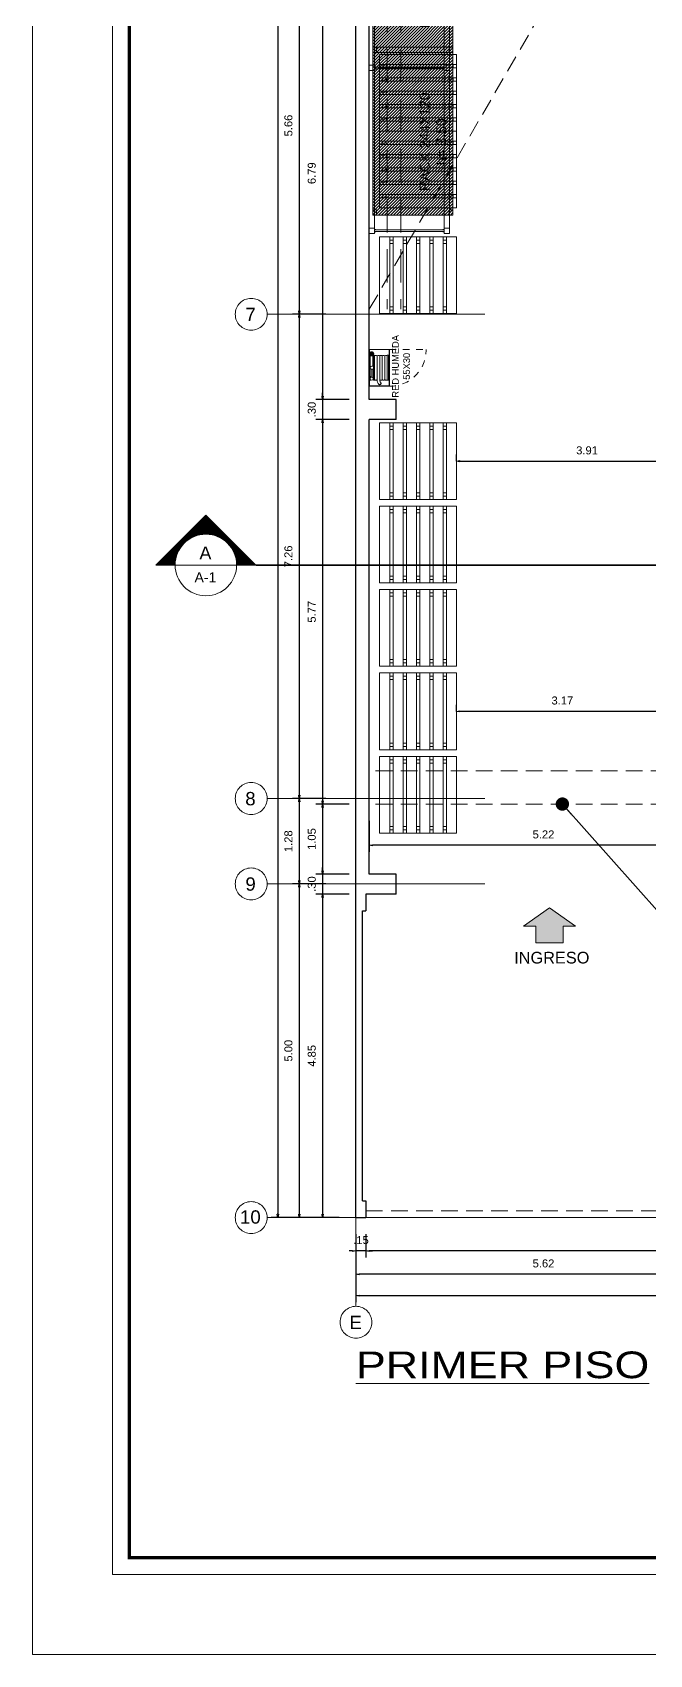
# Model space of a CAD drawing. Header units: millimetres. Extents: x 1675 to 1732.9, y 581.7 to 641.7.
# Drawn here: x 1675.05 to 1684.3, y 581.68 to 606 of the extents above; entities that cross this region are included whole.
import ezdxf
from ezdxf.enums import TextEntityAlignment as Align

# ---------------------------------------------------------------- set-up
doc = ezdxf.new("R2010")
doc.units = ezdxf.units.MM
for name, pattern in [('AR-SP2-XREF GRAL$0$AR-ELC X-REF TRAST$0$HIDDEN2', [0.1875, 0.125, -0.0625]), ('DASHDOT', [25.4, 12.7, -6.35, 0, -6.35]), ('DASHED', [0.75, 0.5, -0.25]), ('HIDDEN', [0.375, 0.25, -0.125]), ('X_TO$0$CENTER', [2, 1.25, -0.25, 0.25, -0.25])]:
    doc.linetypes.add(name, pattern=pattern)
doc.layers.get('0').update_dxf_attribs({"lineweight": 5})
doc.layers.get('Defpoints').update_dxf_attribs({"color": 8, "lineweight": 5})
for name, color, linetype, lineweight in [('- PALETS', 8, 'Continuous', 5), ('-GÓNDOLAS PERÚ', 8, 'Continuous', 5), ('-RH', 8, 'Continuous', 5), ('0-MEMB251', 251, 'Continuous', 0), ('0-MEMB5', 5, 'Continuous', 18), ('AHURADO', 8, 'Continuous', 5), ('COTAS', 8, 'Continuous', 5), ('EJES', 92, 'DASHDOT', 5), ('LFS - 300 - GONDOLA GENERAL', 8, 'Continuous', 5), ('LFS - 303 - LINEAS', 8, 'Continuous', 5), ('LFS - 303 - LINEAS_COTAS', 8, 'DASHED', 5), ('Muros', 7, 'Continuous', 30), ('PROYECCION', 8, 'HIDDEN', 5), ('TEX', 7, 'Continuous', 5), ('TEX-AMB', 7, 'Continuous', 5), ('TEXTO AMBIENTES', 7, 'Continuous', 5), ('X_TO$0$A-LCORTE', 7, 'Continuous', 9)]:
    doc.layers.add(name, color=color, linetype=linetype, lineweight=lineweight)
doc.styles.add('AMBIENTE_50', font='arial.ttf', dxfattribs={"width": 1.2, "height": 0.12})
doc.styles.add('ARIAL', font='arial.ttf')
doc.styles.add('Estilo 2 cota', font='arial.ttf')
doc.styles.add('PG-SPE-TIQ-02-V04-29 ABRIL 2011$0$ARIAL', font='arial.ttf')
doc.styles.add('ROMANS', font='arial.ttf')
doc.styles.get("Standard").update_dxf_attribs({"font": 'arial.ttf'})
doc.styles.add('Texto peqño', font='sanss___.ttf', dxfattribs={"height": 0.12})
doc.styles.add('TEXTO_DETALLES', font='arial.ttf', dxfattribs={"height": 0.15})
doc.styles.add('X_TO$0$ROMANS', font='arial.ttf')
doc.dimstyles.new('100', dxfattribs={"dimtxt": 0.12, "dimasz": 0.05, "dimexe": 0.1, "dimexo": 0.25, "dimgap": 0.1, "dimtad": 1, "dimzin": 4, "dimdsep": 46, "dimtxsty": 'Texto peqño', "dimblk": 'CLOSEDBLANK', "dimcen": -0.05, "dimdle": 0.1, "dimclrd": 256, "dimclre": 256, "dimclrt": 256, "dimadec": 0, "dimazin": 0, "dimtfac": 1, "dimtix": 1, "dimtmove": 0, "dimatfit": 3, "dimldrblk": 'ARCHTICK', "dimfxl": 0, "dimarcsym": 0})
doc.dimstyles.new('3-fuera de', dxfattribs={"dimtxt": 0.3, "dimasz": 0.3, "dimexe": 0.3, "dimexo": 0.1, "dimgap": 0.1, "dimtad": 2, "dimzin": 0, "dimtxsty": 'Estilo 2 cota', "dimcen": -0.3, "dimclrd": 256, "dimclre": 256, "dimclrt": 7, "dimadec": 0, "dimazin": 0, "dimtfac": 1, "dimtmove": 0, "dimatfit": 3, "dimfxl": 0, "dimtolj": 1, "dimtzin": 0, "dimlwd": -1, "dimlwe": -1, "dimarcsym": 0})

# ---------------------------------------------------------------- blocks, each defined once
blk = doc.blocks.new('A$C68C32CAB')
for points in [[(0.65, 1.15), (-0.5, 1.15), (-0.5, 0), (0.65, 0)], [(-0.5, 1), (0.65, 1), (0.65, 1.15), (-0.5, 1.15)], [(-0.45, 0.95), (-0.4, 0.95), (-0.4, 1), (-0.45, 1)], [(0.6, 0.95), (0.55, 0.95), (0.55, 1), (0.6, 1)], [(-0.5, 0.8), (0.65, 0.8), (0.65, 0.95), (-0.5, 0.95)], [(-0.5, 0.6), (0.65, 0.6), (0.65, 0.75), (-0.5, 0.75)], [(-0.45, 0.75), (-0.4, 0.75), (-0.4, 0.8), (-0.45, 0.8)], [(0.6, 0.75), (0.55, 0.75), (0.55, 0.8), (0.6, 0.8)], [(-0.5, 0.55), (0.65, 0.55), (0.65, 0.4), (-0.5, 0.4)], [(-0.45, 0.55), (-0.4, 0.55), (-0.4, 0.6), (-0.45, 0.6)], [(0.6, 0.55), (0.55, 0.55), (0.55, 0.6), (0.6, 0.6)], [(-0.5, 0.35), (0.65, 0.35), (0.65, 0.2), (-0.5, 0.2)], [(-0.45, 0.35), (-0.4, 0.35), (-0.4, 0.4), (-0.45, 0.4)], [(0.6, 0.35), (0.55, 0.35), (0.55, 0.4), (0.6, 0.4)], [(-0.5, 0.15), (0.65, 0.15), (0.65, 0), (-0.5, 0)], [(-0.45, 0.15), (-0.4, 0.15), (-0.4, 0.2), (-0.45, 0.2)], [(0.6, 0.15), (0.55, 0.15), (0.55, 0.2), (0.6, 0.2)]]:
    blk.add_lwpolyline(points, close=True)
blk = doc.blocks.new('A$C50276488')
at = {"layer": 'AHURADO'}
h = blk.add_hatch(dxfattribs=at)
h.set_pattern_fill('ANSI31', color=256, scale=0.01, style=0)
h.set_pattern_definition([(45, (-1535.53178, -607.30663), (-0.0224506403, 0.0224506403), [])])
h.paths.add_polyline_path([(0.06, 2.643), (1.26, 2.643), (1.26, 0.123), (0.06, 0.123)])
blk.add_lwpolyline([(0.06, 2.643), (1.26, 2.643), (1.26, 0.123), (0.06, 0.123), (0.06, 2.643)])
for points in [[(0.06, 2.563), (0.06, 2.643), (0.115, 2.643), (0.115, 2.563)], [(1.26, 2.563), (1.26, 2.643), (1.205, 2.643), (1.205, 2.563)], [(0.06, 0.123), (0.06, 0.203), (0.115, 0.203), (0.115, 0.123)], [(1.26, 0.123), (1.26, 0.203), (1.205, 0.203), (1.205, 0.123)]]:
    blk.add_lwpolyline(points, close=True)
at = {"insert": (0.961, 1.223, 0), "char_height": 0.15, "attachment_point": 5, "rotation": 90, "line_spacing_factor": 0.992596, "style": 'ROMANS'}
blk.add_mtext('RACK 244X120 \\Ph= 3.50', dxfattribs=at)
blk = doc.blocks.new('A$C4ABE7C53')
at = {"layer": 'AHURADO'}
h = blk.add_hatch(dxfattribs=at)
h.set_pattern_fill('ANSI31', color=256, scale=0.01, style=0)
h.set_pattern_definition([(45, (-1535.53178, -607.30663), (-0.0224506403, 0.0224506403), [])])
h.paths.add_polyline_path([(-0.06, 1.95), (1.14, 1.95), (1.14, -0.57), (-0.06, -0.57)])
blk.add_lwpolyline([(-0.06, 1.95), (1.14, 1.95), (1.14, -0.57), (-0.06, -0.57), (-0.06, 1.95)])
for points in [[(-0.06, 1.87), (-0.06, 1.95), (-0.005, 1.95), (-0.005, 1.87)], [(1.14, 1.87), (1.14, 1.95), (1.085, 1.95), (1.085, 1.87)], [(-0.06, -0.49), (-0.06, -0.57), (-0.005, -0.57), (-0.005, -0.49)], [(1.14, -0.49), (1.14, -0.57), (1.085, -0.57), (1.085, -0.49)]]:
    blk.add_lwpolyline(points, close=True)
at = {"insert": (0.841, 0.625, 0), "char_height": 0.15, "attachment_point": 5, "rotation": 90, "line_spacing_factor": 0.992596, "style": 'ROMANS'}
blk.add_mtext('RACK ESPECIAL\\Ph= 3.50', dxfattribs=at)
blk = doc.blocks.new('Multirack_2440x1200_MURAL')
at = {"color": 0}
for p, q in [((1.12, 2.468), (1.12, 2.492)), ((1.119, 0.028), (1.119, 0.052))]:
    blk.add_line(p, q, dxfattribs=at)
for points in [[(0.099, 2.497), (0.08, 2.497), (0.08, 2.52), (0, 2.52), (0, 2.44), (0.08, 2.44), (0.08, 2.462), (0.099, 2.462)], [(0, 2.44), (0, 0.08)], [(1.12, 2.492), (0.08, 2.492)], [(0.08, 2.492), (0.08, 2.468)], [(1.12, 2.468), (0.08, 2.468)], [(0.08, 2.44), (0.08, 0.08)], [(1.1, 2.497), (1.12, 2.497), (1.12, 2.52), (1.2, 2.52), (1.2, 2.44), (1.12, 2.44), (1.12, 2.462), (1.1, 2.462)], [(1.12, 2.44), (1.12, 0.08)], [(1.2, 2.44), (1.2, 0.08)], [(0.099, 0.057), (0.08, 0.057), (0.08, 0.08), (0, 0.08), (0, 0), (0.08, 0), (0.08, 0.022), (0.099, 0.022)], [(1.119, 0.052), (0.08, 0.052)], [(0.08, 0.052), (0.08, 0.028)], [(1.119, 0.028), (0.08, 0.028)], [(1.101, 0.057), (1.12, 0.057), (1.12, 0.08), (1.2, 0.08), (1.2, 0), (1.12, 0), (1.12, 0.022), (1.101, 0.022)]]:
    blk.add_lwpolyline(points, dxfattribs=at)
blk = doc.blocks.new('Multirack_1220x1200_MURAL')
at = {"color": 0}
for p, q in [((0.052, 1.12), (0.028, 1.12)), ((1.272, 1.119), (1.248, 1.119))]:
    blk.add_line(p, q, dxfattribs=at)
for points in [[(0.023, 1.1), (0.023, 1.12), (0, 1.12), (0, 1.2), (0.08, 1.2), (0.08, 1.12), (0.058, 1.12), (0.058, 1.1)], [(0.028, 1.12), (0.028, 0.08)], [(0.052, 1.12), (0.052, 0.08)], [(0.08, 1.2), (1.22, 1.2)], [(0.08, 1.12), (1.22, 1.12)], [(1.243, 1.101), (1.243, 1.12), (1.22, 1.12), (1.22, 1.2), (1.3, 1.2), (1.3, 1.12), (1.278, 1.12), (1.278, 1.101)], [(1.248, 1.119), (1.248, 0.08)], [(1.272, 1.119), (1.272, 0.08)], [(0.023, 0.099), (0.023, 0.08), (0, 0.08), (0, 0), (0.08, 0), (0.08, 0.08), (0.058, 0.08), (0.058, 0.099)], [(0.028, 0.08), (0.052, 0.08)], [(0.08, 0.08), (1.22, 0.08)], [(0.08, 0), (1.22, 0)], [(1.243, 0.099), (1.243, 0.08), (1.22, 0.08), (1.22, 0), (1.3, 0), (1.3, 0.08), (1.278, 0.08), (1.278, 0.099)], [(1.248, 0.08), (1.272, 0.08)]]:
    blk.add_lwpolyline(points, dxfattribs=at)
blk = doc.blocks.new('A$C07883F97')
at = {"layer": '-RH'}
h = blk.add_hatch(color=256, dxfattribs=at)
h.paths.add_polyline_path([(0.21, -0.004, -1), (0.21, -0.066)])
h.paths.add_polyline_path([(0.21, -0.066, -0.414214), (0.179, -0.035), (0.21, -0.035)])
h.paths.add_polyline_path([(0.21, -0.035), (0.179, -0.035, -0.414214), (0.21, -0.004)])
for points in [[(0.275, -0.3), (-0.275, -0.3), (-0.275, 0), (0.275, 0)], [(0.273, -0.298), (-0.273, -0.298), (-0.273, -0.002), (0.273, -0.002)]]:
    blk.add_lwpolyline(points, close=True, dxfattribs=at)
at = {"layer": '-RH', "color": 8}
for points in [[(-0.177, -0.017), (-0.207, 0)], [(-0.147, -0.017), (-0.116, 0)], [(-0.178, -0.118), (0.178, -0.118)], [(-0.178, -0.156), (0.178, -0.156)], [(-0.178, -0.194), (0.178, -0.194)], [(-0.178, -0.232), (0.178, -0.232)], [(-0.141, -0.025), (-0.021, -0.025)], [(-0.141, -0.045), (-0.023, -0.045)], [(-0.023, -0.035), (-0.023, -0.064)], [(0.012, -0.015), (0.21, -0.015)], [(0.023, -0.037), (0.023, -0.064)], [(0.023, -0.055), (0.21, -0.055)]]:
    blk.add_lwpolyline(points, dxfattribs=at)
for points in [[(-0.187, -0.08), (0.187, -0.08), (0.187, -0.064), (-0.187, -0.064)], [(-0.187, -0.286), (0.187, -0.286), (0.187, -0.27), (-0.187, -0.27)]]:
    blk.add_lwpolyline(points, close=True, dxfattribs=at)
at = {"layer": '-RH', "color": 8, "linetype": 'AR-SP2-XREF GRAL$0$AR-ELC X-REF TRAST$0$HIDDEN2', "ltscale": 0.5}
blk.add_lwpolyline([(0.275, -0.3), (0.275, -0.85)], dxfattribs=at)
at = {"layer": '-RH', "color": 8}
blk.add_circle((-0.162, -0.035), 0.0231, dxfattribs=at)
at = {"layer": '-RH'}
blk.add_circle((0.21, -0.035), 0.0314, dxfattribs=at)
at = {"layer": '-RH', "color": 8}
for centre, radius, start, end in [((-0.231, -0.155), 0.0232, 92.4071, 342.4854), ((-0.231, -0.155), 0.0197, 156.2971, 303.3736), ((-0.187, -0.199), 0.0819, 83.5428, 139.8354), ((-0.186, -0.201), 0.0455, 79.4798, 139.3642), ((-0.162, -0.099), 0.0244, 129.0616, 230.9384), ((-0.162, -0.175), 0.0244, 129.0616, 230.9384), ((-0.162, -0.213), 0.0244, 129.0616, 230.9384), ((-0.162, -0.251), 0.0244, 129.0616, 230.9384), ((0, -0.035), 0.0231, 355.5258, 180), ((0.162, -0.099), 0.0244, 309.0616, 50.9384), ((0.162, -0.137), 0.0244, 309.0616, 50.9384), ((0.162, -0.175), 0.0244, 309.0616, 50.9384), ((0.162, -0.213), 0.0244, 309.0616, 50.9384), ((0.162, -0.251), 0.0244, 309.0616, 50.9384)]:
    blk.add_arc(centre, radius, start, end, dxfattribs=at)
at = {"layer": '-RH', "color": 8, "linetype": 'AR-SP2-XREF GRAL$0$AR-ELC X-REF TRAST$0$HIDDEN2', "ltscale": 0.5}
blk.add_arc((0.263, -0.312), 0.538, 178.7494, 271.2506, dxfattribs=at)
at = {"layer": 'TEX', "insert": (0.022, -0.476), "char_height": 0.1, "attachment_point": 5, "rotation": 0.0001, "style": 'ROMANS'}
blk.add_mtext('RED HUMEDA\\P55X30', dxfattribs=at)
blk = doc.blocks.new('A$C05B003D0')
at = {"layer": '-RH', "color": 1, "rotation": 270}
blk.add_blockref('A$C07883F97', (0, -0.275), dxfattribs=at)
blk = doc.blocks.new('FLECHA')
at = {"layer": '0-MEMB251'}
blk.add_hatch(color=256, dxfattribs=at).paths.add_polyline_path([(0.207, 0), (-0.207, 0), (-0.207, 0.249), (-0.388, 0.249), (0, 0.526), (0.388, 0.248), (0.207, 0.248)])
at = {"flags": 128}
blk.add_lwpolyline([(0.207, 0), (-0.207, 0), (-0.207, 0.249), (-0.388, 0.249), (0, 0.526), (0.388, 0.248), (0.207, 0.248), (0.207, 0)], dxfattribs=at)
blk = doc.blocks.new('_ClosedBlank')
at = {"color": 0, "linetype": 'ByBlock', "lineweight": -2}
for p, q in [((-1, 0.17), (0, 0)), ((-1, 0.17), (-1, -0.17)), ((0, 0), (-1, -0.17))]:
    blk.add_line(p, q, dxfattribs=at)
blk = doc.blocks.new('*D89')
at = {"layer": 'COTAS', "lineweight": -2}
for p, q in [((1679.796, 607.278), (1679.296, 607.278)), ((1679.796, 600.493), (1679.296, 600.493))]:
    blk.add_line(p, q, dxfattribs=at)
at = {"layer": 'COTAS', "linetype": 'ByBlock', "lineweight": -2}
blk.add_line((1679.396, 607.228), (1679.396, 600.543), dxfattribs=at)
at = {"layer": 'Defpoints', "color": 0}
for p in [(1680.096, 607.278), (1679.396, 600.493), (1680.096, 600.493)]:
    blk.add_point(p, dxfattribs=at)
at = {"layer": 'COTAS', "lineweight": -2, "xscale": 0.05, "yscale": 0.05, "zscale": 0.05}
for p, rotation in [((1679.396, 607.278), 90), ((1679.396, 600.493), 270)]:
    blk.add_blockref('_ClosedBlank', p, dxfattribs=dict(at, rotation=rotation))
at = {"layer": 'COTAS', "insert": (1679.234, 603.886), "char_height": 0.12, "attachment_point": 5, "rotation": 90, "style": 'Texto peqño'}
blk.add_mtext('6.79', dxfattribs=at)
blk = doc.blocks.new('_ARCHTICK')
at = {"color": 0, "linetype": 'ByBlock', "const_width": 0.15}
blk.add_lwpolyline([(-0.5, -0.5), (0.5, 0.5)], dxfattribs=at)
blk = doc.blocks.new('*D90')
at = {"layer": 'COTAS', "lineweight": -2}
for p, q in [((1679.796, 600.493), (1679.296, 600.493)), ((1679.796, 600.193), (1679.296, 600.193))]:
    blk.add_line(p, q, dxfattribs=at)
at = {"layer": 'COTAS', "linetype": 'ByBlock', "lineweight": -2}
for p, q in [((1679.396, 600.543), (1679.396, 600.593)), ((1679.396, 600.493), (1679.396, 600.193)), ((1679.396, 600.143), (1679.396, 600.093))]:
    blk.add_line(p, q, dxfattribs=at)
at = {"layer": 'Defpoints', "color": 0}
for p in [(1680.096, 600.493), (1679.396, 600.193), (1680.096, 600.193)]:
    blk.add_point(p, dxfattribs=at)
at = {"layer": 'COTAS', "lineweight": -2, "xscale": 0.05, "yscale": 0.05, "zscale": 0.05}
for p, rotation in [((1679.396, 600.493), 270), ((1679.396, 600.193), 90)]:
    blk.add_blockref('_ClosedBlank', p, dxfattribs=dict(at, rotation=rotation))
at = {"layer": 'COTAS', "insert": (1679.234, 600.343), "char_height": 0.12, "attachment_point": 5, "rotation": 90, "style": 'Texto peqño'}
blk.add_mtext('.30', dxfattribs=at)
blk = doc.blocks.new('*D91')
at = {"layer": 'COTAS', "lineweight": -2}
for p, q in [((1679.796, 600.193), (1679.296, 600.193)), ((1679.796, 594.428), (1679.296, 594.428))]:
    blk.add_line(p, q, dxfattribs=at)
at = {"layer": 'COTAS', "linetype": 'ByBlock', "lineweight": -2}
blk.add_line((1679.396, 600.143), (1679.396, 594.478), dxfattribs=at)
at = {"layer": 'Defpoints', "color": 0}
for p in [(1680.096, 600.193), (1679.396, 594.428), (1680.096, 594.428)]:
    blk.add_point(p, dxfattribs=at)
at = {"layer": 'COTAS', "lineweight": -2, "xscale": 0.05, "yscale": 0.05, "zscale": 0.05}
for p, rotation in [((1679.396, 600.193), 90), ((1679.396, 594.428), 270)]:
    blk.add_blockref('_ClosedBlank', p, dxfattribs=dict(at, rotation=rotation))
at = {"layer": 'COTAS', "insert": (1679.234, 597.311), "char_height": 0.12, "attachment_point": 5, "rotation": 90, "style": 'Texto peqño'}
blk.add_mtext('5.77', dxfattribs=at)
blk = doc.blocks.new('*D92')
at = {"layer": 'COTAS', "lineweight": -2}
for p, q in [((1679.796, 594.428), (1679.296, 594.428)), ((1679.796, 593.378), (1679.296, 593.378))]:
    blk.add_line(p, q, dxfattribs=at)
at = {"layer": 'COTAS', "linetype": 'ByBlock', "lineweight": -2}
blk.add_line((1679.396, 594.378), (1679.396, 593.428), dxfattribs=at)
at = {"layer": 'Defpoints', "color": 0}
for p in [(1680.096, 594.428), (1679.396, 593.378), (1680.096, 593.378)]:
    blk.add_point(p, dxfattribs=at)
at = {"layer": 'COTAS', "lineweight": -2, "xscale": 0.05, "yscale": 0.05, "zscale": 0.05}
for p, rotation in [((1679.396, 594.428), 90), ((1679.396, 593.378), 270)]:
    blk.add_blockref('_ClosedBlank', p, dxfattribs=dict(at, rotation=rotation))
at = {"layer": 'COTAS', "insert": (1679.234, 593.903), "char_height": 0.12, "attachment_point": 5, "rotation": 90, "style": 'Texto peqño'}
blk.add_mtext('1.05', dxfattribs=at)
blk = doc.blocks.new('*D93')
at = {"layer": 'COTAS', "linetype": 'ByBlock', "lineweight": -2}
for p, q in [((1679.396, 593.428), (1679.396, 593.478)), ((1679.396, 593.378), (1679.396, 593.078)), ((1679.396, 593.028), (1679.396, 592.978))]:
    blk.add_line(p, q, dxfattribs=at)
at = {"layer": 'COTAS', "lineweight": -2}
for p, q in [((1679.796, 593.378), (1679.296, 593.378)), ((1679.796, 593.078), (1679.296, 593.078))]:
    blk.add_line(p, q, dxfattribs=at)
at = {"layer": 'Defpoints', "color": 0}
for p in [(1680.096, 593.378), (1679.396, 593.078), (1680.046, 593.078)]:
    blk.add_point(p, dxfattribs=at)
at = {"layer": 'COTAS', "lineweight": -2, "xscale": 0.05, "yscale": 0.05, "zscale": 0.05}
for p, rotation in [((1679.396, 593.378), 270), ((1679.396, 593.078), 90)]:
    blk.add_blockref('_ClosedBlank', p, dxfattribs=dict(at, rotation=rotation))
at = {"layer": 'COTAS', "insert": (1679.234, 593.228), "char_height": 0.12, "attachment_point": 5, "rotation": 90, "style": 'Texto peqño'}
blk.add_mtext('.30', dxfattribs=at)
blk = doc.blocks.new('*D94')
at = {"layer": 'COTAS', "lineweight": -2}
for p, q in [((1679.796, 593.078), (1679.296, 593.078)), ((1679.646, 588.228), (1679.296, 588.228))]:
    blk.add_line(p, q, dxfattribs=at)
at = {"layer": 'COTAS', "linetype": 'ByBlock', "lineweight": -2}
blk.add_line((1679.396, 593.028), (1679.396, 588.278), dxfattribs=at)
at = {"layer": 'Defpoints', "color": 0}
for p in [(1680.046, 593.078), (1679.396, 588.228), (1679.896, 588.228)]:
    blk.add_point(p, dxfattribs=at)
at = {"layer": 'COTAS', "lineweight": -2, "xscale": 0.05, "yscale": 0.05, "zscale": 0.05}
for p, rotation in [((1679.396, 593.078), 90), ((1679.396, 588.228), 270)]:
    blk.add_blockref('_ClosedBlank', p, dxfattribs=dict(at, rotation=rotation))
at = {"layer": 'COTAS', "insert": (1679.234, 590.653), "char_height": 0.12, "attachment_point": 5, "rotation": 90, "style": 'Texto peqño'}
blk.add_mtext('4.85', dxfattribs=at)
blk = doc.blocks.new('*D100')
at = {"layer": 'COTAS', "lineweight": -2}
for p, q in [((1679.446, 607.431), (1678.946, 607.431)), ((1679.446, 601.771), (1678.946, 601.771))]:
    blk.add_line(p, q, dxfattribs=at)
at = {"layer": 'COTAS', "linetype": 'ByBlock', "lineweight": -2}
blk.add_line((1679.046, 607.381), (1679.046, 601.821), dxfattribs=at)
at = {"layer": 'Defpoints', "color": 0}
for p in [(1679.896, 607.431), (1679.046, 601.771), (1679.896, 601.771)]:
    blk.add_point(p, dxfattribs=at)
at = {"layer": 'COTAS', "lineweight": -2, "xscale": 0.05, "yscale": 0.05, "zscale": 0.05}
for p, rotation in [((1679.046, 607.431), 90), ((1679.046, 601.771), 270)]:
    blk.add_blockref('_ClosedBlank', p, dxfattribs=dict(at, rotation=rotation))
at = {"layer": 'COTAS', "insert": (1678.884, 604.601), "char_height": 0.12, "attachment_point": 5, "rotation": 90, "style": 'Texto peqño'}
blk.add_mtext('5.66', dxfattribs=at)
blk = doc.blocks.new('*D101')
at = {"layer": 'COTAS', "lineweight": -2}
for p, q in [((1679.446, 601.771), (1678.946, 601.771)), ((1679.446, 594.511), (1678.946, 594.511))]:
    blk.add_line(p, q, dxfattribs=at)
at = {"layer": 'COTAS', "linetype": 'ByBlock', "lineweight": -2}
blk.add_line((1679.046, 601.721), (1679.046, 594.561), dxfattribs=at)
at = {"layer": 'Defpoints', "color": 0}
for p in [(1679.896, 601.771), (1679.046, 594.511), (1679.896, 594.511)]:
    blk.add_point(p, dxfattribs=at)
at = {"layer": 'COTAS', "lineweight": -2, "xscale": 0.05, "yscale": 0.05, "zscale": 0.05}
for p, rotation in [((1679.046, 601.771), 90), ((1679.046, 594.511), 270)]:
    blk.add_blockref('_ClosedBlank', p, dxfattribs=dict(at, rotation=rotation))
at = {"layer": 'COTAS', "insert": (1678.884, 598.141), "char_height": 0.12, "attachment_point": 5, "rotation": 90, "style": 'Texto peqño'}
blk.add_mtext('7.26', dxfattribs=at)
blk = doc.blocks.new('*D102')
at = {"layer": 'COTAS', "lineweight": -2}
for p, q in [((1679.446, 594.511), (1678.946, 594.511)), ((1679.446, 593.231), (1678.946, 593.231))]:
    blk.add_line(p, q, dxfattribs=at)
at = {"layer": 'COTAS', "linetype": 'ByBlock', "lineweight": -2}
blk.add_line((1679.046, 594.461), (1679.046, 593.281), dxfattribs=at)
at = {"layer": 'Defpoints', "color": 0}
for p in [(1679.896, 594.511), (1679.046, 593.231), (1679.896, 593.231)]:
    blk.add_point(p, dxfattribs=at)
at = {"layer": 'COTAS', "lineweight": -2, "xscale": 0.05, "yscale": 0.05, "zscale": 0.05}
for p, rotation in [((1679.046, 594.511), 90), ((1679.046, 593.231), 270)]:
    blk.add_blockref('_ClosedBlank', p, dxfattribs=dict(at, rotation=rotation))
at = {"layer": 'COTAS', "insert": (1678.884, 593.871), "char_height": 0.12, "attachment_point": 5, "rotation": 90, "style": 'Texto peqño'}
blk.add_mtext('1.28', dxfattribs=at)
blk = doc.blocks.new('*D103')
at = {"layer": 'COTAS', "lineweight": -2}
for p, q in [((1679.446, 593.231), (1678.946, 593.231)), ((1679.446, 588.228), (1678.946, 588.228))]:
    blk.add_line(p, q, dxfattribs=at)
at = {"layer": 'COTAS', "linetype": 'ByBlock', "lineweight": -2}
blk.add_line((1679.046, 593.181), (1679.046, 588.278), dxfattribs=at)
at = {"layer": 'Defpoints', "color": 0}
for p in [(1679.896, 593.231), (1679.046, 588.228), (1679.896, 588.228)]:
    blk.add_point(p, dxfattribs=at)
at = {"layer": 'COTAS', "lineweight": -2, "xscale": 0.05, "yscale": 0.05, "zscale": 0.05}
for p, rotation in [((1679.046, 593.231), 90), ((1679.046, 588.228), 270)]:
    blk.add_blockref('_ClosedBlank', p, dxfattribs=dict(at, rotation=rotation))
at = {"layer": 'COTAS', "insert": (1678.884, 590.73), "char_height": 0.12, "attachment_point": 5, "rotation": 90, "style": 'Texto peqño'}
blk.add_mtext('5.00', dxfattribs=at)
blk = doc.blocks.new('*D104')
at = {"layer": 'COTAS', "lineweight": -2}
for p, q in [((1679.126, 638.228), (1678.626, 638.228)), ((1679.126, 588.228), (1678.626, 588.228))]:
    blk.add_line(p, q, dxfattribs=at)
at = {"layer": 'COTAS', "linetype": 'ByBlock', "lineweight": -2}
blk.add_line((1678.726, 638.178), (1678.726, 588.278), dxfattribs=at)
at = {"layer": 'Defpoints', "color": 0}
for p in [(1679.896, 638.228), (1678.726, 588.228), (1679.896, 588.228)]:
    blk.add_point(p, dxfattribs=at)
at = {"layer": 'COTAS', "lineweight": -2, "xscale": 0.05, "yscale": 0.05, "zscale": 0.05}
for p, rotation in [((1678.726, 638.228), 90), ((1678.726, 588.228), 270)]:
    blk.add_blockref('_ClosedBlank', p, dxfattribs=dict(at, rotation=rotation))
at = {"layer": 'COTAS', "insert": (1678.564, 613.228), "char_height": 0.12, "attachment_point": 5, "rotation": 90, "style": 'Texto peqño'}
blk.add_mtext('50.00', dxfattribs=at)
blk = doc.blocks.new('*D137')
at = {"layer": 'COTAS', "lineweight": -2}
for p, q in [((1679.896, 587.458), (1679.896, 586.958)), ((1699.896, 587.458), (1699.896, 586.958))]:
    blk.add_line(p, q, dxfattribs=at)
at = {"layer": 'COTAS', "linetype": 'ByBlock', "lineweight": -2}
blk.add_line((1679.946, 587.058), (1699.846, 587.058), dxfattribs=at)
at = {"layer": 'Defpoints', "color": 0}
for p in [(1679.896, 588.228, 0), (1699.896, 588.228, 0), (1699.896, 587.058)]:
    blk.add_point(p, dxfattribs=at)
at = {"layer": 'COTAS', "lineweight": -2, "xscale": 0.05, "yscale": 0.05, "zscale": 0.05, "rotation": 180}
blk.add_blockref('_ClosedBlank', (1679.896, 587.058), dxfattribs=at)
at = {"layer": 'COTAS', "lineweight": -2, "xscale": 0.05, "yscale": 0.05, "zscale": 0.05}
blk.add_blockref('_ClosedBlank', (1699.896, 587.058), dxfattribs=at)
at = {"layer": 'COTAS', "insert": (1689.896, 587.22), "char_height": 0.12, "attachment_point": 5, "style": 'Texto peqño'}
blk.add_mtext('20.00', dxfattribs=at)
blk = doc.blocks.new('*D142')
at = {"layer": 'COTAS', "lineweight": -2}
for p, q in [((1680.046, 587.978), (1680.046, 587.628)), ((1695.596, 587.978), (1695.596, 587.628))]:
    blk.add_line(p, q, dxfattribs=at)
at = {"layer": 'COTAS', "linetype": 'ByBlock', "lineweight": -2}
blk.add_line((1695.546, 587.728), (1680.096, 587.728), dxfattribs=at)
at = {"layer": 'Defpoints', "color": 0}
for p in [(1680.046, 588.228), (1695.596, 588.228), (1680.046, 587.728)]:
    blk.add_point(p, dxfattribs=at)
at = {"layer": 'COTAS', "lineweight": -2, "xscale": 0.05, "yscale": 0.05, "zscale": 0.05, "rotation": 180}
blk.add_blockref('_ClosedBlank', (1680.046, 587.728), dxfattribs=at)
at = {"layer": 'COTAS', "lineweight": -2, "xscale": 0.05, "yscale": 0.05, "zscale": 0.05}
blk.add_blockref('_ClosedBlank', (1695.596, 587.728), dxfattribs=at)
at = {"layer": 'COTAS', "insert": (1687.821, 587.89), "char_height": 0.12, "attachment_point": 5, "style": 'Texto peqño'}
blk.add_mtext('15.55', dxfattribs=at)
blk = doc.blocks.new('*D143')
at = {"layer": 'COTAS', "lineweight": -2}
for p, q in [((1679.896, 587.978), (1679.896, 587.628)), ((1680.046, 587.978), (1680.046, 587.628))]:
    blk.add_line(p, q, dxfattribs=at)
at = {"layer": 'COTAS', "linetype": 'ByBlock', "lineweight": -2}
for p, q in [((1679.846, 587.728), (1679.796, 587.728)), ((1680.046, 587.728), (1679.896, 587.728)), ((1680.096, 587.728), (1680.146, 587.728))]:
    blk.add_line(p, q, dxfattribs=at)
at = {"layer": 'Defpoints', "color": 0}
for p in [(1679.896, 588.228, 0), (1680.046, 588.228), (1679.896, 587.728)]:
    blk.add_point(p, dxfattribs=at)
at = {"layer": 'COTAS', "lineweight": -2, "xscale": 0.05, "yscale": 0.05, "zscale": 0.05}
blk.add_blockref('_ClosedBlank', (1679.896, 587.728), dxfattribs=at)
at = {"layer": 'COTAS', "lineweight": -2, "xscale": 0.05, "yscale": 0.05, "zscale": 0.05, "rotation": 180}
blk.add_blockref('_ClosedBlank', (1680.046, 587.728), dxfattribs=at)
at = {"layer": 'COTAS', "insert": (1679.971, 587.89), "char_height": 0.12, "attachment_point": 5, "style": 'Texto peqño'}
blk.add_mtext('.15', dxfattribs=at)
blk = doc.blocks.new('*D146')
at = {"layer": 'COTAS', "lineweight": -2}
for p, q in [((1679.896, 587.778), (1679.896, 587.278)), ((1685.516, 587.778), (1685.516, 587.278))]:
    blk.add_line(p, q, dxfattribs=at)
at = {"layer": 'COTAS', "linetype": 'ByBlock', "lineweight": -2}
blk.add_line((1685.466, 587.378), (1679.946, 587.378), dxfattribs=at)
at = {"layer": 'Defpoints', "color": 0}
for p in [(1679.896, 588.228, 0), (1685.516, 588.228), (1679.896, 587.378)]:
    blk.add_point(p, dxfattribs=at)
at = {"layer": 'COTAS', "lineweight": -2, "xscale": 0.05, "yscale": 0.05, "zscale": 0.05, "rotation": 180}
blk.add_blockref('_ClosedBlank', (1679.896, 587.378), dxfattribs=at)
at = {"layer": 'COTAS', "lineweight": -2, "xscale": 0.05, "yscale": 0.05, "zscale": 0.05}
blk.add_blockref('_ClosedBlank', (1685.516, 587.378), dxfattribs=at)
at = {"layer": 'COTAS', "insert": (1682.706, 587.54), "char_height": 0.12, "attachment_point": 5, "style": 'Texto peqño'}
blk.add_mtext('5.62', dxfattribs=at)
blk = doc.blocks.new('*D162')
at = {"layer": 'COTAS', "lineweight": -2}
for p, q in [((1681.401, 599.568), (1681.401, 599.668)), ((1685.316, 599.568), (1685.316, 599.668))]:
    blk.add_line(p, q, dxfattribs=at)
at = {"layer": 'COTAS', "linetype": 'ByBlock', "lineweight": -2}
blk.add_line((1681.451, 599.568), (1685.266, 599.568), dxfattribs=at)
at = {"layer": 'Defpoints', "color": 0}
for p in [(1681.401, 599.568), (1685.316, 599.568), (1685.316, 599.568)]:
    blk.add_point(p, dxfattribs=at)
at = {"layer": 'COTAS', "lineweight": -2, "xscale": 0.05, "yscale": 0.05, "zscale": 0.05, "rotation": 180}
blk.add_blockref('_ClosedBlank', (1681.401, 599.568), dxfattribs=at)
at = {"layer": 'COTAS', "lineweight": -2, "xscale": 0.05, "yscale": 0.05, "zscale": 0.05}
blk.add_blockref('_ClosedBlank', (1685.316, 599.568), dxfattribs=at)
at = {"layer": 'COTAS', "insert": (1683.359, 599.73), "char_height": 0.12, "attachment_point": 5, "style": 'Texto peqño'}
blk.add_mtext('3.91', dxfattribs=at)
blk = doc.blocks.new('*D163')
at = {"layer": 'COTAS', "lineweight": -2}
for p, q in [((1681.401, 595.818), (1681.401, 595.918)), ((1684.576, 595.818), (1684.576, 595.918))]:
    blk.add_line(p, q, dxfattribs=at)
at = {"layer": 'COTAS', "linetype": 'ByBlock', "lineweight": -2}
blk.add_line((1684.526, 595.818), (1681.451, 595.818), dxfattribs=at)
at = {"layer": 'Defpoints', "color": 0}
for p in [(1681.401, 595.818), (1681.401, 595.628), (1684.576, 595.628)]:
    blk.add_point(p, dxfattribs=at)
at = {"layer": 'COTAS', "lineweight": -2, "xscale": 0.05, "yscale": 0.05, "zscale": 0.05, "rotation": 180}
blk.add_blockref('_ClosedBlank', (1681.401, 595.818), dxfattribs=at)
at = {"layer": 'COTAS', "lineweight": -2, "xscale": 0.05, "yscale": 0.05, "zscale": 0.05}
blk.add_blockref('_ClosedBlank', (1684.576, 595.818), dxfattribs=at)
at = {"layer": 'COTAS', "insert": (1682.989, 595.98), "char_height": 0.12, "attachment_point": 5, "style": 'Texto peqño'}
blk.add_mtext('3.17', dxfattribs=at)
blk = doc.blocks.new('*X274')
at = {"color": 0}
for p, q in [((-1.979, 1.2), (-1.979, 1.921)), ((-1.949, 1.2), (-1.949, 1.949)), ((-1.919, 1.2), (-1.919, 1.919)), ((-2.609, 1.003), (-2.609, 1.291)), ((-2.579, 1.022), (-2.579, 1.321)), ((-2.549, 1.04), (-2.549, 1.351)), ((-2.519, 1.057), (-2.519, 1.381)), ((-2.489, 1.072), (-2.489, 1.411)), ((-2.459, 1.087), (-2.459, 1.441)), ((-2.429, 1.1), (-2.429, 1.471)), ((-2.399, 1.113), (-2.399, 1.501)), ((-2.369, 1.125), (-2.369, 1.531)), ((-2.339, 1.135), (-2.339, 1.561)), ((-2.309, 1.145), (-2.309, 1.591)), ((-2.279, 1.154), (-2.279, 1.621)), ((-2.249, 1.162), (-2.249, 1.651)), ((-2.219, 1.169), (-2.219, 1.681)), ((-2.189, 1.176), (-2.189, 1.711)), ((-2.159, 1.182), (-2.159, 1.741)), ((-2.129, 1.187), (-2.129, 1.771)), ((-2.099, 1.191), (-2.099, 1.801)), ((-2.069, 1.194), (-2.069, 1.831)), ((-2.039, 1.197), (-2.039, 1.861)), ((-2.009, 1.199), (-2.009, 1.891)), ((-1.889, 1.198), (-1.889, 1.889)), ((-1.859, 1.197), (-1.859, 1.859)), ((-1.829, 1.194), (-1.829, 1.829)), ((-1.799, 1.19), (-1.799, 1.799)), ((-1.769, 1.186), (-1.769, 1.769)), ((-1.739, 1.181), (-1.739, 1.739)), ((-1.709, 1.176), (-1.709, 1.709)), ((-1.679, 1.169), (-1.679, 1.679)), ((-1.649, 1.162), (-1.649, 1.649)), ((-1.619, 1.153), (-1.619, 1.619)), ((-1.589, 1.144), (-1.589, 1.589)), ((-1.559, 1.134), (-1.559, 1.559)), ((-1.529, 1.124), (-1.529, 1.529)), ((-1.499, 1.112), (-1.499, 1.499)), ((-1.469, 1.099), (-1.469, 1.469)), ((-1.439, 1.086), (-1.439, 1.439)), ((-1.409, 1.071), (-1.409, 1.409)), ((-1.379, 1.055), (-1.379, 1.379)), ((-1.349, 1.039), (-1.349, 1.349)), ((-1.319, 1.021), (-1.319, 1.319)), ((-1.289, 1.001), (-1.289, 1.289)), ((-3.239, 0), (-3.239, 0.661)), ((-3.209, 0), (-3.209, 0.691)), ((-3.179, 0), (-3.179, 0.721)), ((-3.149, 0.051), (-3.149, 0.751)), ((-3.119, 0.271), (-3.119, 0.781)), ((-3.089, 0.378), (-3.089, 0.811)), ((-3.059, 0.459), (-3.059, 0.841)), ((-3.029, 0.525), (-3.029, 0.871)), ((-2.999, 0.583), (-2.999, 0.901)), ((-2.969, 0.634), (-2.969, 0.931)), ((-2.939, 0.68), (-2.939, 0.961)), ((-2.909, 0.721), (-2.909, 0.991)), ((-2.879, 0.76), (-2.879, 1.021)), ((-2.849, 0.795), (-2.849, 1.051)), ((-2.819, 0.828), (-2.819, 1.081)), ((-2.789, 0.858), (-2.789, 1.111)), ((-2.759, 0.886), (-2.759, 1.141)), ((-2.729, 0.913), (-2.729, 1.171)), ((-2.699, 0.938), (-2.699, 1.201)), ((-2.669, 0.961), (-2.669, 1.231)), ((-2.639, 0.983), (-2.639, 1.261)), ((-1.259, 0.981), (-1.259, 1.259)), ((-1.229, 0.959), (-1.229, 1.229)), ((-1.199, 0.936), (-1.199, 1.199)), ((-1.169, 0.911), (-1.169, 1.169)), ((-1.139, 0.884), (-1.139, 1.139)), ((-1.109, 0.856), (-1.109, 1.109)), ((-1.079, 0.825), (-1.079, 1.079)), ((-1.049, 0.793), (-1.049, 1.049)), ((-1.019, 0.757), (-1.019, 1.019)), ((-0.989, 0.719), (-0.989, 0.989)), ((-0.959, 0.677), (-0.959, 0.959)), ((-0.929, 0.63), (-0.929, 0.929)), ((-0.899, 0.579), (-0.899, 0.899)), ((-0.869, 0.521), (-0.869, 0.869)), ((-0.839, 0.453), (-0.839, 0.839)), ((-0.809, 0.371), (-0.809, 0.809)), ((-0.779, 0.262), (-0.779, 0.779)), ((-0.749, 0), (-0.749, 0.749)), ((-0.719, 0), (-0.719, 0.719)), ((-0.689, 0), (-0.689, 0.689)), ((-0.659, 0), (-0.659, 0.659)), ((-3.899, 0), (-3.899, 0.001)), ((-3.869, 0), (-3.869, 0.031)), ((-3.839, 0), (-3.839, 0.061)), ((-3.809, 0), (-3.809, 0.091)), ((-3.779, 0), (-3.779, 0.121)), ((-3.749, 0), (-3.749, 0.151)), ((-3.719, 0), (-3.719, 0.181)), ((-3.689, 0), (-3.689, 0.211)), ((-3.659, 0), (-3.659, 0.241)), ((-3.629, 0), (-3.629, 0.271)), ((-3.599, 0), (-3.599, 0.301)), ((-3.569, 0), (-3.569, 0.331)), ((-3.539, 0), (-3.539, 0.361)), ((-3.509, 0), (-3.509, 0.391)), ((-3.479, 0), (-3.479, 0.421)), ((-3.449, 0), (-3.449, 0.451)), ((-3.419, 0), (-3.419, 0.481)), ((-3.389, 0), (-3.389, 0.511)), ((-3.359, 0), (-3.359, 0.541)), ((-3.329, 0), (-3.329, 0.571)), ((-3.299, 0), (-3.299, 0.601)), ((-3.269, 0), (-3.269, 0.631)), ((-0.629, 0), (-0.629, 0.629)), ((-0.599, 0), (-0.599, 0.599)), ((-0.569, 0), (-0.569, 0.569)), ((-0.539, 0), (-0.539, 0.539)), ((-0.509, 0), (-0.509, 0.509)), ((-0.479, 0), (-0.479, 0.479)), ((-0.449, 0), (-0.449, 0.449)), ((-0.419, 0), (-0.419, 0.419)), ((-0.389, 0), (-0.389, 0.389)), ((-0.359, 0), (-0.359, 0.359)), ((-0.329, 0), (-0.329, 0.329)), ((-0.299, 0), (-0.299, 0.299)), ((-0.269, 0), (-0.269, 0.269)), ((-0.239, 0), (-0.239, 0.239)), ((-0.209, 0), (-0.209, 0.209)), ((-0.179, 0), (-0.179, 0.179)), ((-0.149, 0), (-0.149, 0.149)), ((-0.119, 0), (-0.119, 0.119)), ((-0.089, 0), (-0.089, 0.089)), ((-0.059, 0), (-0.059, 0.059)), ((-0.029, 0), (-0.029, 0.029))]:
    blk.add_line(p, q, dxfattribs=at)
blk = doc.blocks.new('X_TO$0$IND-ELEV')
at = {"linetype": 'Continuous'}
blk.add_lwpolyline([(-3.9, 0), (-1.95, 1.95), (0, 0)], close=True, dxfattribs=at)
at = {"color": 4, "linetype": 'Continuous'}
blk.add_circle((-1.95, 0), 1.2, dxfattribs=at)
at = {"color": 8, "linetype": 'Continuous'}
blk.add_blockref('*X274', (0, 0), dxfattribs=at)
at = {"color": 3, "extrusion": (-2.9408e-12, 2.84958e-08, 1), "style": 'X_TO$0$ROMANS', "flags": 8}
for tag, p in [('ELEV', (-1.931, 0.472, 0)), ('LAM', (-1.931, -0.481, 0))]:
    blk.add_attdef(tag, text='', height=0.4, dxfattribs=at).set_placement(p, align=Align.MIDDLE)
blk = doc.blocks.new('*D332')
at = {"layer": 'COTAS', "lineweight": -2}
for p, q in [((1680.096, 594.178), (1680.096, 593.71)), ((1685.316, 594.178), (1685.316, 593.71))]:
    blk.add_line(p, q, dxfattribs=at)
at = {"layer": 'COTAS', "linetype": 'ByBlock', "lineweight": -2}
blk.add_line((1685.266, 593.81), (1680.146, 593.81), dxfattribs=at)
at = {"layer": 'Defpoints', "color": 0}
for p in [(1680.096, 594.428), (1685.316, 594.428), (1680.096, 593.81)]:
    blk.add_point(p, dxfattribs=at)
at = {"layer": 'COTAS', "lineweight": -2, "xscale": 0.05, "yscale": 0.05, "zscale": 0.05, "rotation": 180}
blk.add_blockref('_ClosedBlank', (1680.096, 593.81), dxfattribs=at)
at = {"layer": 'COTAS', "lineweight": -2, "xscale": 0.05, "yscale": 0.05, "zscale": 0.05}
blk.add_blockref('_ClosedBlank', (1685.316, 593.81), dxfattribs=at)
at = {"layer": 'COTAS', "insert": (1682.706, 593.972), "char_height": 0.12, "attachment_point": 5, "style": 'Texto peqño'}
blk.add_mtext('5.22', dxfattribs=at)

msp = doc.modelspace()

# ---------------------------------------------------------------- linework, layer by layer
msp.add_lwpolyline([(1731.748, 640.477), (1676.248, 640.477), (1676.248, 582.877), (1731.748, 582.877)], close=True)
at = {"layer": '0-MEMB5', "ltscale": 0.03, "const_width": 0.0503}
msp.add_lwpolyline([(1731.498, 640.227), (1676.498, 640.227), (1676.498, 583.127), (1731.498, 583.127)], close=True, dxfattribs=at)
at = {"layer": 'Defpoints'}
msp.add_lwpolyline([(1732.948, 641.677), (1675.048, 641.677), (1675.048, 581.677), (1732.948, 581.677)], close=True, dxfattribs=at)
at = {"layer": 'EJES', "ltscale": 10}
for p, q in [((1681.829, 601.771), (1678.565, 601.771)), ((1681.829, 594.511), (1678.565, 594.511)), ((1681.829, 593.231), (1678.565, 593.231)), ((1679.896, 586.898, 0), (1679.896, 589.648, 0)), ((1681.829, 588.228), (1678.565, 588.228))]:
    msp.add_line(p, q, dxfattribs=at)
for centre in [(1678.326, 601.771), (1678.326, 594.511), (1678.326, 593.231), (1678.326, 588.228), (1679.896, 586.659, 0)]:
    msp.add_circle(centre, 0.239, dxfattribs=at)
at = {"layer": 'LFS - 303 - LINEAS'}
msp.add_line((1680.046, 588.228), (1695.596, 588.228), dxfattribs=at)
at = {"layer": 'LFS - 303 - LINEAS_COTAS', "elevation": 0}
msp.add_lwpolyline([(1680.366, 635.748), (1680.366, 601.848)], dxfattribs=at)
at = {"layer": 'LFS - 303 - LINEAS_COTAS'}
msp.add_lwpolyline([(1680.566, 635.748), (1680.566, 601.848)], dxfattribs=at)
at = {"layer": 'Muros'}
for p, q in [((1679.896, 588.228), (1679.896, 638.228)), ((1679.896, 599.097, 0), (1679.896, 634.111, 0)), ((1680.096, 600.493), (1680.096, 607.278)), ((1680.496, 600.493), (1680.096, 600.493)), ((1680.496, 600.193), (1680.496, 600.493)), ((1680.096, 593.378), (1680.096, 600.193)), ((1680.496, 600.193), (1680.096, 600.193)), ((1680.496, 593.378), (1680.096, 593.378)), ((1680.496, 593.078), (1680.496, 593.378)), ((1680.496, 593.078), (1680.046, 593.078)), ((1680.046, 593.078), (1680.046, 592.828)), ((1679.996, 588.478), (1679.996, 592.828)), ((1679.996, 592.828), (1680.046, 592.828)), ((1679.996, 588.478), (1680.046, 588.478)), ((1680.046, 588.478), (1680.046, 588.228)), ((1679.896, 588.228), (1680.046, 588.228))]:
    msp.add_line(p, q, dxfattribs=at)
at = {"layer": 'PROYECCION'}
for p, q in [((1680.096, 601.848), (1699.696, 635.628)), ((1680.046, 588.328), (1695.596, 588.328))]:
    msp.add_line(p, q, dxfattribs=at)
for points in [[(1685.316, 594.928), (1680.096, 594.928)], [(1685.316, 594.428), (1680.096, 594.428)]]:
    msp.add_lwpolyline(points, dxfattribs=at)
at = {"layer": 'X_TO$0$A-LCORTE', "linetype": 'X_TO$0$CENTER', "const_width": 0.025}
msp.add_lwpolyline([(1678.396, 598.012), (1686.296, 598.012)], dxfattribs=at)

# ---------------------------------------------------------------- block references
at = {"layer": '- PALETS', "xscale": -1}
for p in [(1680.901, 604.517), (1680.901, 603.367)]:
    msp.add_blockref('A$C68C32CAB', p, dxfattribs=at)
at = {"layer": '- PALETS', "xscale": -1, "rotation": 270}
for p in [(1680.251, 602.284), (1680.251, 599.493), (1680.251, 596.993)]:
    msp.add_blockref('A$C68C32CAB', p, dxfattribs=at)
at = {"layer": '- PALETS', "rotation": 270}
for p in [(1680.251, 598.393), (1680.251, 595.893), (1680.251, 594.643)]:
    msp.add_blockref('A$C68C32CAB', p, dxfattribs=at)
at = {"layer": '-GÓNDOLAS PERÚ'}
for name, p in [('A$C4ABE7C53', (1680.21, 606.267)), ('A$C50276488', (1680.09, 603.134))]:
    msp.add_blockref(name, p, dxfattribs=at)
at = {"layer": 'LFS - 300 - GONDOLA GENERAL'}
for name, p, rotation in [('Multirack_1220x1200_MURAL', (1681.296, 605.424, 0), 90), ('Multirack_2440x1200_MURAL', (1681.296, 605.504), 180)]:
    msp.add_blockref(name, p, dxfattribs=dict(at, rotation=rotation))
at = {"layer": 'LFS - 303 - LINEAS_COTAS', "rotation": 180}
msp.add_blockref('A$C05B003D0', (1680.096, 600.694), dxfattribs=at)
at = {"layer": 'TEX'}
msp.add_blockref('FLECHA', (1682.796, 592.348), dxfattribs=at)
at = {"layer": 'X_TO$0$A-LCORTE'}
ref = msp.add_blockref('X_TO$0$IND-ELEV', (1676.898, 598.012), dxfattribs=dict(at, xscale=-0.3839999997616132, yscale=0.3839999997615848, zscale=0.384))
ref.add_attrib('ELEV', 'A', dxfattribs={"layer": '0', "extrusion": (2.9408e-12, 2.84958e-08, 1), "height": 0.192, "style": 'ARIAL'}).set_placement((1677.64, 598.193, 0), align=Align.MIDDLE)
ref.add_attrib('LAM', 'A-1', dxfattribs={"layer": '0', "extrusion": (2.9408e-12, 2.84958e-08, 1), "height": 0.15, "style": 'TEXTO_DETALLES'}).set_placement((1677.64, 597.828, 0), align=Align.MIDDLE)

# ---------------------------------------------------------------- texts
at = {"layer": 'EJES', "ltscale": 10}
for s, p in [('7', (1678.239, 601.669)), ('8', (1678.237, 594.409)), ('9', (1678.239, 593.129)), ('10', (1678.158, 588.137))]:
    msp.add_text(s, height=0.2, rotation=360, dxfattribs=at).set_placement(p)
msp.add_text('E', height=0.2, dxfattribs=at).set_placement((1679.799, 586.556, 0))
at = {"layer": 'TEX', "style": 'PG-SPE-TIQ-02-V04-29 ABRIL 2011$0$ARIAL'}
msp.add_text('INGRESO', height=0.175, rotation=0.0479, dxfattribs=at).set_placement((1682.267, 592.037, 8.265))
at = {"layer": 'TEXTO AMBIENTES', "style": 'AMBIENTE_50', "width": 1.2}
msp.add_text('%%UPRIMER PISO', height=0.4, dxfattribs=at).set_placement((1682.094, 586.02), align=Align.MIDDLE_CENTER)

# ---------------------------------------------------------------- dimensions: what is measured, and where the dimension line sits
at = {"layer": 'COTAS'}
dim = msp.add_linear_dim(base=(1678.726, 588.228), p1=(1679.896, 638.228), p2=(1679.896, 588.228), angle=90, dimstyle='100', dxfattribs=at)
dim.commit()
dim.dimension.update_dxf_attribs({"geometry": '*D104', "text_midpoint": (1678.564, 613.228)})
for base, p1, p2, angle, picture, middle in [((1679.046, 601.771), (1679.896, 607.431), (1679.896, 601.771), 90, '*D100', (1678.884, 604.601)), ((1679.395930363, 600.4934884), (1680.095930363, 607.2784884), (1680.095930363, 600.4934884), 90, '*D89', (1679.234037358, 603.8859884)), ((1679.046, 594.511), (1679.896, 601.771), (1679.896, 594.511), 90, '*D101', (1678.884, 598.141)), ((1679.396, 600.193), (1680.096, 600.493), (1680.096, 600.193), 90, '*D90', (1679.234, 600.343)), ((1679.395930363, 594.4284884), (1680.095930363, 600.1934884), (1680.095930363, 594.4284884), 90, '*D91', (1679.234119663, 597.3109884)), ((1679.046, 593.231), (1679.896, 594.511), (1679.896, 593.231), 90, '*D102', (1678.884, 593.871)), ((1679.396, 593.378), (1680.096, 594.428), (1680.096, 593.378), 90, '*D92', (1679.234, 593.903)), ((1679.396, 593.078), (1680.096, 593.378), (1680.046, 593.078), 90, '*D93', (1679.234, 593.228)), ((1679.046, 588.228), (1679.896, 593.231), (1679.896, 588.228), 90, '*D103', (1678.884, 590.73)), ((1679.396, 588.228), (1680.046, 593.078), (1679.896, 588.228), 90, '*D94', (1679.234, 590.653)), ((1679.896, 587.728), (1680.046, 588.228), (1679.896, 588.228, 0), 180, '*D143', (1679.971, 587.89)), ((1680.046, 587.728), (1695.596, 588.228), (1680.046, 588.228), 180, '*D142', (1687.821, 587.89))]:
    dim = msp.add_linear_dim(base=base, p1=p1, p2=p2, angle=angle, dimstyle='100', override={"dimtmove": 1}, dxfattribs=at)
    dim.commit()
    dim.dimension.update_dxf_attribs({"geometry": picture, "text_midpoint": middle})
for base, p1, p2, picture, middle in [((1685.3159, 599.5685), (1681.4015, 599.5685), (1685.3159, 599.5685), '*D162', (1683.3587, 599.7304)), ((1681.4015, 595.8185), (1684.5759, 595.6285), (1681.4015, 595.6285), '*D163', (1682.9887, 595.9804)), ((1680.096, 593.81), (1685.316, 594.428), (1680.096, 594.428), '*D332', (1682.706, 593.972)), ((1699.896, 587.058), (1679.896, 588.228, 0), (1699.896, 588.228, 0), '*D137', (1689.896, 587.22))]:
    dim = msp.add_linear_dim(base=base, p1=p1, p2=p2, dimstyle='100', dxfattribs=at)
    dim.commit()
    dim.dimension.update_dxf_attribs({"geometry": picture, "text_midpoint": middle})
dim = msp.add_linear_dim(base=(1679.896, 587.378), p1=(1685.516, 588.228), p2=(1679.896, 588.228, 0), dimstyle='100', override={"dimtmove": 1}, dxfattribs=at)
dim.commit()
dim.dimension.update_dxf_attribs({"geometry": '*D146', "text_midpoint": (1682.706, 587.54)})

# ---------------------------------------------------------------- leaders
at = {"layer": 'TEX-AMB'}
msp.add_leader([(1682.989, 594.428), (1685.49, 591.615)], dimstyle='3-fuera de', override={"dimasz": 0.2, "dimldrblk": 'DOT'}, dxfattribs=at)

doc.saveas('drawing.dxf')
